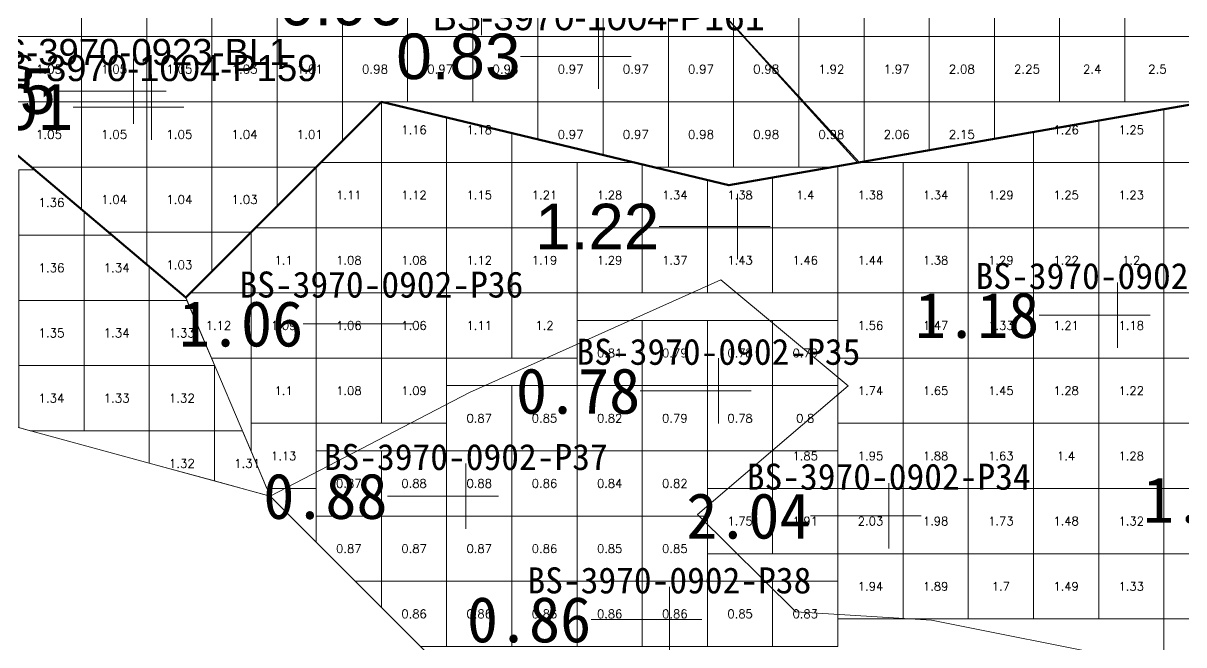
# Model space of a CAD drawing. Header units: inches. Extents: x 469759 to 470079, y 4349683 to 4349873.
# Drawn here: x 469878.04 to 469895.84, y 4349706.12 to 4349715.65 of the extents above; entities that cross this region are included whole.
import ezdxf
from ezdxf.enums import TextEntityAlignment as Align

# ---------------------------------------------------------------- set-up
doc = ezdxf.new("R2010")
doc.units = ezdxf.units.IN
doc.header["$MEASUREMENT"] = 0
for name, color, linetype, lineweight in [('孔口文字', 7, 'Continuous', 0), ('点', 7, 'Continuous', 0), ('爆区方格网', 7, 'Continuous', 0), ('线条', 7, 'Continuous', 0), ('钻孔', 7, 'Continuous', 0)]:
    doc.layers.add(name, color=color, linetype=linetype, lineweight=lineweight)
doc.styles.add('3dmine_textStyle_1', font='txt.shx', dxfattribs={"height": 1, "bigfont": 'gbcbig.shx'})
doc.styles.add('3dmine_textStyle_2', font='arial.ttf', dxfattribs={"height": 1})
doc.styles.add('3dmine_textStyle_3', font='SimSun.ttf', dxfattribs={"height": 1})

msp = doc.modelspace()

# ---------------------------------------------------------------- hatches: boundary and pattern name
at = {"layer": '钻孔', "linetype": 'Continuous', "lineweight": 0, "true_color": 0x00ffff, "extrusion": (0, 1, 0)}
for points in [[(-469887.87, 3960.28), (-469886.87, 3960.28), (-469886.87, 3968.28), (-469887.87, 3968.28)], [(-469889.707, 3959.616), (-469888.707, 3959.616), (-469888.707, 3971.616), (-469889.707, 3971.616)], [(-469885.832, 3959.794), (-469884.832, 3959.794), (-469884.832, 3971.794), (-469885.832, 3971.794)], [(-469888.955, 3959.661), (-469887.955, 3959.661), (-469887.955, 3971.661), (-469888.955, 3971.661)]]:
    msp.add_hatch(color=4, dxfattribs=at).paths.add_polyline_path(points, flags=0)
at = {"layer": '钻孔', "linetype": 'Continuous', "lineweight": 0, "true_color": 0x0000ff, "extrusion": (0, 1, 0)}
for points in [[(-469880.736, 3959.752), (-469879.736, 3959.752), (-469879.736, 3972.752), (-469880.736, 3972.752)], [(-469881.01, 3959.86), (-469880.01, 3959.86), (-469880.01, 3968.86), (-469881.01, 3968.86)], [(-469890, 3959.65), (-469889, 3959.65), (-469889, 3968.65), (-469890, 3968.65)], [(-469895.828, 3959.926), (-469894.828, 3959.926), (-469894.828, 3971.926), (-469895.828, 3971.926)], [(-469884.538, 3959.646), (-469883.538, 3959.646), (-469883.538, 3971.646), (-469884.538, 3971.646)]]:
    msp.add_hatch(color=5, dxfattribs=at).paths.add_polyline_path(points, flags=0)
at = {"layer": '钻孔', "linetype": 'Continuous', "lineweight": 0, "true_color": 0xff0000, "extrusion": (0, 1, 0)}
msp.add_hatch(color=1, dxfattribs=at).paths.add_polyline_path([(-469892.319, 3959.618), (-469891.319, 3959.618), (-469891.319, 3971.618), (-469892.319, 3971.618)], flags=0)

# ---------------------------------------------------------------- linework, layer by layer
at = {"color": 1, "linetype": 'Continuous', "lineweight": 0, "true_color": 0xff0000, "elevation": 3966.246}
msp.add_lwpolyline([(469885.99, 4349718.382), (469888.312, 4349716.306), (469890.871, 4349713.513), (469896.539, 4349714.503), (469901.17, 4349715.312), (469902.939, 4349715.24), (469903.003, 4349721.058), (469906.003, 4349724.058), (469907.078, 4349724.819), (469908.152, 4349725.58), (469910.234, 4349727.662), (469911.152, 4349728.58), (469912.939, 4349729.926), (469913.154, 4349730.088), (469914.313, 4349731.247), (469909.397, 4349735.816), (469907.602, 4349732.442), (469904.397, 4349726.417), (469887.83, 4349719.185), (469885.99, 4349718.382), (469885.99, 4349718.382)], dxfattribs=at)
at = {"color": 5, "linetype": 'Continuous', "lineweight": 0}
msp.add_lwpolyline([(469881.832, 4349708.397), (469873.956, 4349710.541), (469868.207, 4349713.482), (469860.922, 4349712.521), (469856.143, 4349714.688), (469851.91, 4349717.746), (469847.05, 4349722.386), (469845.478, 4349726.059), (469847.774, 4349728.804), (469850.298, 4349726.225), (469855.469, 4349723.158), (469859.293, 4349720.49), (469867.304, 4349722.364), (469868.108, 4349719.891), (469870.688, 4349717.269), (469874.94, 4349716.167), (469880.538, 4349711.441), (469881.832, 4349708.397), (469881.832, 4349708.397)], dxfattribs=at)
at = {"color": 1, "linetype": 'Continuous', "lineweight": 50, "true_color": 0xff0000, "elevation": 3966.246}
msp.add_lwpolyline([(469903.003, 4349721.058), (469902.938, 4349715.24), (469901.17, 4349715.312), (469896.539, 4349714.503), (469888.869, 4349713.163), (469883.538, 4349714.441), (469880.538, 4349711.441), (469874.939, 4349716.168)], dxfattribs=at)
at = {"color": 5, "linetype": 'Continuous', "lineweight": 0, "true_color": 0x0000ff, "elevation": 3966.246}
msp.add_lwpolyline([(469874.939, 4349716.168), (469879.423, 4349718.362), (469885.99, 4349718.382), (469888.312, 4349716.306), (469890.846, 4349713.509), (469888.869, 4349713.163), (469883.538, 4349714.441), (469880.539, 4349711.442), (469874.939, 4349716.168), (469874.939, 4349716.168)], dxfattribs=at)
at = {"color": 5, "linetype": 'Continuous', "lineweight": 0, "true_color": 0x0000ff}
for points in [[(469883.538, 4349714.441), (469888.869, 4349713.163), (469901.17, 4349715.312), (469905.005, 4349715.155), (469906.119, 4349711.911), (469908.932, 4349710.185), (469910.965, 4349712.154), (469912.302, 4349714.978), (469915.764, 4349714.957), (469921.027, 4349715.653)], [(469922.715, 4349702.65), (469918.259, 4349703.257), (469916.336, 4349706.015), (469908.883, 4349706.209), (469905.8, 4349704.412), (469905.452, 4349702.475), (469902.186, 4349700.604), (469902.407, 4349697.09), (469898.66, 4349699.136), (469894.799, 4349700.944), (469896.801, 4349704.163), (469894.947, 4349705.902), (469891.977, 4349706.493), (469889.894, 4349706.624), (469888.385, 4349708.117), (469890.698, 4349710.086), (469888.746, 4349711.711), (469884.89, 4349709.988), (469881.832, 4349708.397), (469880.538, 4349711.441), (469883.538, 4349714.441)]]:
    msp.add_lwpolyline(points, dxfattribs=at)
at = {"color": 4, "linetype": 'Continuous', "lineweight": 0, "true_color": 0x00ffff}
msp.add_lwpolyline([(469894.799, 4349700.944), (469896.801, 4349704.163), (469894.947, 4349705.902), (469891.977, 4349706.493), (469889.894, 4349706.624), (469888.385, 4349708.117), (469890.698, 4349710.086), (469888.746, 4349711.711), (469884.89, 4349709.988), (469881.832, 4349708.397), (469884.832, 4349705.397), (469887.955, 4349703.505), (469891.765, 4349701.796), (469894.799, 4349700.944), (469896.801, 4349704.163), (469894.799, 4349700.944)], dxfattribs=at)
at = {"layer": '点', "color": 138, "linetype": 'Continuous', "lineweight": 0, "true_color": 0x004c4c}
for points, elevation in [([(469885.073, 4349715.466), (469885.073, 4349716.466)], 3972.782), ([(469886.87, 4349714.64), (469886.87, 4349715.64)], 3968.28), ([(469879.736, 4349714.107), (469879.736, 4349715.107)], 3972.752), ([(469887.37, 4349715.14), (469886.37, 4349715.14)], 3968.28), ([(469880.01, 4349713.86), (469880.01, 4349714.86)], 3968.86), ([(469880.236, 4349714.607), (469879.236, 4349714.607)], 3972.752), ([(469880.51, 4349714.36), (469879.51, 4349714.36)], 3968.86), ([(469889, 4349712.03), (469889, 4349713.03)], 3968.65), ([(469889.5, 4349712.53), (469888.5, 4349712.53)], 3968.65), ([(469894.828, 4349710.672), (469894.828, 4349711.672)], 3971.926), ([(469883.538, 4349710.541), (469883.538, 4349711.541)], 3971.646), ([(469895.328, 4349711.172), (469894.328, 4349711.172)], 3971.926), ([(469884.038, 4349711.041), (469883.038, 4349711.041)], 3971.646), ([(469888.707, 4349709.51), (469888.707, 4349710.51)], 3971.616), ([(469889.207, 4349710.01), (469888.207, 4349710.01)], 3971.616), ([(469884.832, 4349707.897), (469884.832, 4349708.897)], 3971.794), ([(469891.319, 4349707.595), (469891.319, 4349708.595)], 3971.618), ([(469885.332, 4349708.397), (469884.332, 4349708.397)], 3971.794), ([(469891.819, 4349708.095), (469890.819, 4349708.095)], 3971.618), ([(469887.955, 4349706.005), (469887.955, 4349707.005)], 3971.661), ([(469888.455, 4349706.505), (469887.455, 4349706.505)], 3971.661)]:
    msp.add_lwpolyline(points, dxfattribs=dict(at, elevation=elevation))
at = {"layer": '爆区方格网', "color": 5, "linetype": 'Continuous', "lineweight": 0, "true_color": 0x0000ff}
for points, elevation in [([(469878.94, 4349715.443), (469877.94, 4349715.443), (469877.94, 4349716.443), (469878.94, 4349716.443), (469878.94, 4349715.443)], 3972.782), ([(469879.94, 4349715.443), (469878.94, 4349715.443), (469878.94, 4349716.443), (469879.94, 4349716.443), (469879.94, 4349715.443)], 3972.782), ([(469880.94, 4349715.443), (469879.94, 4349715.443), (469879.94, 4349716.443), (469880.94, 4349716.443), (469880.94, 4349715.443)], 3972.782), ([(469881.94, 4349715.443), (469880.94, 4349715.443), (469880.94, 4349716.443), (469881.94, 4349716.443), (469881.94, 4349715.443)], 3972.782), ([(469882.94, 4349715.443), (469881.94, 4349715.443), (469881.94, 4349716.443), (469882.94, 4349716.443), (469882.94, 4349715.443)], 3972.782), ([(469883.94, 4349715.443), (469882.94, 4349715.443), (469882.94, 4349716.443), (469883.94, 4349716.443), (469883.94, 4349715.443)], 3972.782), ([(469884.94, 4349715.443), (469883.94, 4349715.443), (469883.94, 4349716.443), (469884.94, 4349716.443), (469884.94, 4349715.443)], 3972.782), ([(469885.94, 4349715.443), (469884.94, 4349715.443), (469884.94, 4349716.443), (469885.94, 4349716.443), (469885.94, 4349715.443)], 3972.782), ([(469886.94, 4349715.443), (469885.94, 4349715.443), (469885.94, 4349716.443), (469886.94, 4349716.443), (469886.94, 4349715.443)], 3972.782), ([(469887.94, 4349715.443), (469886.94, 4349715.443), (469886.94, 4349716.443), (469887.94, 4349716.443), (469887.94, 4349715.443)], 3972.782), ([(469888.312, 4349716.306), (469888.94, 4349715.612), (469888.94, 4349715.443), (469887.94, 4349715.443), (469887.94, 4349716.443), (469888.159, 4349716.443), (469888.312, 4349716.306)], 3972.782), ([(469878.94, 4349714.443), (469877.94, 4349714.443), (469877.94, 4349715.443), (469878.94, 4349715.443), (469878.94, 4349714.443)], 3972.782), ([(469879.94, 4349714.443), (469878.94, 4349714.443), (469878.94, 4349715.443), (469879.94, 4349715.443), (469879.94, 4349714.443)], 3972.782), ([(469880.94, 4349714.443), (469879.94, 4349714.443), (469879.94, 4349715.443), (469880.94, 4349715.443), (469880.94, 4349714.443)], 3972.782), ([(469881.94, 4349714.443), (469880.94, 4349714.443), (469880.94, 4349715.443), (469881.94, 4349715.443), (469881.94, 4349714.443)], 3972.782), ([(469882.94, 4349714.443), (469881.94, 4349714.443), (469881.94, 4349715.443), (469882.94, 4349715.443), (469882.94, 4349714.443)], 3972.782), ([(469883.94, 4349714.443), (469882.94, 4349714.443), (469882.94, 4349715.443), (469883.94, 4349715.443), (469883.94, 4349714.443)], 3972.782), ([(469884.94, 4349714.443), (469883.94, 4349714.443), (469883.94, 4349715.443), (469884.94, 4349715.443), (469884.94, 4349714.443)], 3972.782), ([(469885.94, 4349714.443), (469884.94, 4349714.443), (469884.94, 4349715.443), (469885.94, 4349715.443), (469885.94, 4349714.443)], 3972.782), ([(469886.94, 4349714.443), (469885.94, 4349714.443), (469885.94, 4349715.443), (469886.94, 4349715.443), (469886.94, 4349714.443)], 3972.782), ([(469887.94, 4349714.443), (469886.94, 4349714.443), (469886.94, 4349715.443), (469887.94, 4349715.443), (469887.94, 4349714.443)], 3972.782), ([(469888.94, 4349714.443), (469887.94, 4349714.443), (469887.94, 4349715.443), (469888.94, 4349715.443), (469888.94, 4349714.443)], 3972.782), ([(469889.94, 4349714.509), (469889.94, 4349714.443), (469888.94, 4349714.443), (469888.94, 4349715.443), (469889.094, 4349715.443), (469889.94, 4349714.509)], 3972.782), ([(469896.539, 4349713.513), (469895.539, 4349713.513), (469895.539, 4349714.328), (469896.539, 4349714.503), (469896.539, 4349713.513)], 3971.535), ([(469878.94, 4349713.443), (469878.168, 4349713.443), (469877.94, 4349713.635), (469877.94, 4349714.443), (469878.94, 4349714.443), (469878.94, 4349713.443)], 3972.782), ([(469879.94, 4349713.443), (469878.94, 4349713.443), (469878.94, 4349714.443), (469879.94, 4349714.443), (469879.94, 4349713.443)], 3972.782), ([(469880.94, 4349713.443), (469879.94, 4349713.443), (469879.94, 4349714.443), (469880.94, 4349714.443), (469880.94, 4349713.443)], 3972.782), ([(469881.94, 4349713.443), (469880.94, 4349713.443), (469880.94, 4349714.443), (469881.94, 4349714.443), (469881.94, 4349713.443)], 3972.782), ([(469882.94, 4349713.843), (469882.54, 4349713.443), (469881.94, 4349713.443), (469881.94, 4349714.443), (469882.94, 4349714.443), (469882.94, 4349713.843)], 3972.782), ([(469884.539, 4349714.201), (469884.539, 4349713.513), (469883.539, 4349713.513), (469883.539, 4349714.441), (469884.539, 4349714.201)], 3971.535), ([(469886.94, 4349713.625), (469885.94, 4349713.865), (469885.94, 4349714.443), (469886.94, 4349714.443), (469886.94, 4349713.625)], 3972.782), ([(469887.94, 4349713.443), (469887.701, 4349713.443), (469886.94, 4349713.625), (469886.94, 4349714.443), (469887.94, 4349714.443), (469887.94, 4349713.443)], 3972.782), ([(469888.94, 4349713.443), (469887.94, 4349713.443), (469887.94, 4349714.443), (469888.94, 4349714.443), (469888.94, 4349713.443)], 3972.782), ([(469889.94, 4349713.443), (469888.94, 4349713.443), (469888.94, 4349714.443), (469889.94, 4349714.443), (469889.94, 4349713.443)], 3972.782), ([(469890.846, 4349713.509), (469890.471, 4349713.443), (469889.94, 4349713.443), (469889.94, 4349714.443), (469890, 4349714.443), (469890.846, 4349713.509)], 3972.782), ([(469895.539, 4349713.513), (469894.539, 4349713.513), (469894.539, 4349714.154), (469895.539, 4349714.328), (469895.539, 4349713.513)], 3971.535), ([(469885.539, 4349713.961), (469885.539, 4349713.513), (469884.539, 4349713.513), (469884.539, 4349714.201), (469885.539, 4349713.961)], 3971.535), ([(469894.539, 4349713.513), (469893.539, 4349713.513), (469893.539, 4349713.979), (469894.539, 4349714.154), (469894.539, 4349713.513)], 3971.535), ([(469878.978, 4349712.759), (469878.978, 4349712.398), (469877.978, 4349712.398), (469877.978, 4349713.398), (469878.22, 4349713.398), (469878.978, 4349712.759)], 3969.32), ([(469879.94, 4349712.443), (469879.353, 4349712.443), (469878.94, 4349712.791), (469878.94, 4349713.443), (469879.94, 4349713.443), (469879.94, 4349712.443)], 3972.782), ([(469880.94, 4349712.443), (469879.94, 4349712.443), (469879.94, 4349713.443), (469880.94, 4349713.443), (469880.94, 4349712.443)], 3972.782), ([(469881.94, 4349712.843), (469881.54, 4349712.443), (469880.94, 4349712.443), (469880.94, 4349713.443), (469881.94, 4349713.443), (469881.94, 4349712.843)], 3972.782), ([(469883.539, 4349712.513), (469882.539, 4349712.513), (469882.539, 4349713.442), (469882.61, 4349713.513), (469883.539, 4349713.513), (469883.539, 4349712.513)], 3971.535), ([(469884.539, 4349712.513), (469883.539, 4349712.513), (469883.539, 4349713.513), (469884.539, 4349713.513), (469884.539, 4349712.513)], 3971.535), ([(469885.539, 4349712.513), (469884.539, 4349712.513), (469884.539, 4349713.513), (469885.539, 4349713.513), (469885.539, 4349712.513)], 3971.535), ([(469886.539, 4349712.513), (469885.539, 4349712.513), (469885.539, 4349713.513), (469886.539, 4349713.513), (469886.539, 4349712.513)], 3971.535), ([(469887.539, 4349713.482), (469887.539, 4349712.513), (469886.539, 4349712.513), (469886.539, 4349713.513), (469887.411, 4349713.513), (469887.539, 4349713.482)], 3971.535), ([(469888.539, 4349713.242), (469888.539, 4349712.513), (469887.539, 4349712.513), (469887.539, 4349713.482), (469888.539, 4349713.242)], 3971.535), ([(469890.539, 4349712.513), (469889.539, 4349712.513), (469889.539, 4349713.28), (469890.539, 4349713.455), (469890.539, 4349712.513)], 3971.535), ([(469891.539, 4349712.513), (469890.539, 4349712.513), (469890.539, 4349713.455), (469890.871, 4349713.513), (469891.539, 4349713.513), (469891.539, 4349712.513)], 3971.535), ([(469892.539, 4349712.513), (469891.539, 4349712.513), (469891.539, 4349713.513), (469892.539, 4349713.513), (469892.539, 4349712.513)], 3971.535), ([(469893.539, 4349712.513), (469892.539, 4349712.513), (469892.539, 4349713.513), (469893.539, 4349713.513), (469893.539, 4349712.513)], 3971.535), ([(469894.539, 4349712.513), (469893.539, 4349712.513), (469893.539, 4349713.513), (469894.539, 4349713.513), (469894.539, 4349712.513)], 3971.535), ([(469895.539, 4349712.513), (469894.539, 4349712.513), (469894.539, 4349713.513), (469895.539, 4349713.513), (469895.539, 4349712.513)], 3971.535), ([(469896.539, 4349712.513), (469895.539, 4349712.513), (469895.539, 4349713.513), (469896.539, 4349713.513), (469896.539, 4349712.513)], 3971.535), ([(469889.539, 4349712.513), (469888.539, 4349712.513), (469888.539, 4349713.242), (469888.869, 4349713.163), (469889.539, 4349713.28), (469889.539, 4349712.513)], 3971.535), ([(469882.539, 4349711.513), (469881.539, 4349711.513), (469881.539, 4349712.442), (469881.61, 4349712.513), (469882.539, 4349712.513), (469882.539, 4349711.513)], 3971.535), ([(469883.539, 4349711.513), (469882.539, 4349711.513), (469882.539, 4349712.513), (469883.539, 4349712.513), (469883.539, 4349711.513)], 3971.535), ([(469884.539, 4349711.513), (469883.539, 4349711.513), (469883.539, 4349712.513), (469884.539, 4349712.513), (469884.539, 4349711.513)], 3971.535), ([(469885.539, 4349711.513), (469884.539, 4349711.513), (469884.539, 4349712.513), (469885.539, 4349712.513), (469885.539, 4349711.513)], 3971.535), ([(469886.539, 4349711.513), (469885.539, 4349711.513), (469885.539, 4349712.513), (469886.539, 4349712.513), (469886.539, 4349711.513)], 3971.535), ([(469887.539, 4349711.513), (469886.539, 4349711.513), (469886.539, 4349712.513), (469887.539, 4349712.513), (469887.539, 4349711.513)], 3971.535), ([(469888.539, 4349711.513), (469887.539, 4349711.513), (469887.539, 4349712.513), (469888.539, 4349712.513), (469888.539, 4349711.513)], 3971.535), ([(469889.539, 4349711.513), (469888.539, 4349711.513), (469888.539, 4349712.513), (469889.539, 4349712.513), (469889.539, 4349711.513)], 3971.535), ([(469890.539, 4349711.513), (469889.539, 4349711.513), (469889.539, 4349712.513), (469890.539, 4349712.513), (469890.539, 4349711.513)], 3971.535), ([(469891.539, 4349711.513), (469890.539, 4349711.513), (469890.539, 4349712.513), (469891.539, 4349712.513), (469891.539, 4349711.513)], 3971.535), ([(469892.539, 4349711.513), (469891.539, 4349711.513), (469891.539, 4349712.513), (469892.539, 4349712.513), (469892.539, 4349711.513)], 3971.535), ([(469893.539, 4349711.513), (469892.539, 4349711.513), (469892.539, 4349712.513), (469893.539, 4349712.513), (469893.539, 4349711.513)], 3971.535), ([(469894.539, 4349711.513), (469893.539, 4349711.513), (469893.539, 4349712.513), (469894.539, 4349712.513), (469894.539, 4349711.513)], 3971.535), ([(469895.539, 4349711.513), (469894.539, 4349711.513), (469894.539, 4349712.513), (469895.539, 4349712.513), (469895.539, 4349711.513)], 3971.535), ([(469896.539, 4349711.513), (469895.539, 4349711.513), (469895.539, 4349712.513), (469896.539, 4349712.513), (469896.539, 4349711.513)], 3971.535), ([(469878.978, 4349711.398), (469877.978, 4349711.398), (469877.978, 4349712.398), (469878.978, 4349712.398), (469878.978, 4349711.398)], 3969.32), ([(469879.978, 4349711.914), (469879.978, 4349711.398), (469878.978, 4349711.398), (469878.978, 4349712.398), (469879.404, 4349712.398), (469879.978, 4349711.914)], 3969.32), ([(469880.94, 4349711.843), (469880.54, 4349711.443), (469880.538, 4349711.443), (469879.94, 4349711.947), (469879.94, 4349712.443), (469880.94, 4349712.443), (469880.94, 4349711.843)], 3972.782), ([(469881.539, 4349710.513), (469880.933, 4349710.513), (469880.539, 4349711.439), (469880.539, 4349711.442), (469880.61, 4349711.513), (469881.539, 4349711.513), (469881.539, 4349710.513)], 3971.535), ([(469882.539, 4349710.513), (469881.539, 4349710.513), (469881.539, 4349711.513), (469882.539, 4349711.513), (469882.539, 4349710.513)], 3971.535), ([(469883.539, 4349710.513), (469882.539, 4349710.513), (469882.539, 4349711.513), (469883.539, 4349711.513), (469883.539, 4349710.513)], 3971.535), ([(469884.539, 4349710.513), (469883.539, 4349710.513), (469883.539, 4349711.513), (469884.539, 4349711.513), (469884.539, 4349710.513)], 3971.535), ([(469885.539, 4349710.513), (469884.539, 4349710.513), (469884.539, 4349711.513), (469885.539, 4349711.513), (469885.539, 4349710.513)], 3971.535), ([(469886.539, 4349710.513), (469885.539, 4349710.513), (469885.539, 4349711.513), (469886.539, 4349711.513), (469886.539, 4349710.513)], 3971.535), ([(469891.539, 4349710.513), (469890.539, 4349710.513), (469890.539, 4349711.513), (469891.539, 4349711.513), (469891.539, 4349710.513)], 3971.535), ([(469892.539, 4349710.513), (469891.539, 4349710.513), (469891.539, 4349711.513), (469892.539, 4349711.513), (469892.539, 4349710.513)], 3971.535), ([(469893.539, 4349710.513), (469892.539, 4349710.513), (469892.539, 4349711.513), (469893.539, 4349711.513), (469893.539, 4349710.513)], 3971.535), ([(469894.539, 4349710.513), (469893.539, 4349710.513), (469893.539, 4349711.513), (469894.539, 4349711.513), (469894.539, 4349710.513)], 3971.535), ([(469895.539, 4349710.513), (469894.539, 4349710.513), (469894.539, 4349711.513), (469895.539, 4349711.513), (469895.539, 4349710.513)], 3971.535), ([(469896.539, 4349710.513), (469895.539, 4349710.513), (469895.539, 4349711.513), (469896.539, 4349711.513), (469896.539, 4349710.513)], 3971.535), ([(469878.978, 4349710.398), (469877.978, 4349710.398), (469877.978, 4349711.398), (469878.978, 4349711.398), (469878.978, 4349710.398)], 3969.32), ([(469879.978, 4349710.398), (469878.978, 4349710.398), (469878.978, 4349711.398), (469879.978, 4349711.398), (469879.978, 4349710.398)], 3969.32), ([(469880.978, 4349710.407), (469880.978, 4349710.398), (469879.978, 4349710.398), (469879.978, 4349711.398), (469880.556, 4349711.398), (469880.978, 4349710.407)], 3969.32), ([(469878.978, 4349709.398), (469878.154, 4349709.398), (469877.978, 4349709.447), (469877.978, 4349710.398), (469878.978, 4349710.398), (469878.978, 4349709.398)], 3969.32), ([(469879.978, 4349709.398), (469878.978, 4349709.398), (469878.978, 4349710.398), (469879.978, 4349710.398), (469879.978, 4349709.398)], 3969.32), ([(469880.978, 4349709.398), (469879.978, 4349709.398), (469879.978, 4349710.398), (469880.978, 4349710.398), (469880.978, 4349709.398)], 3969.32), ([(469882.539, 4349709.513), (469881.539, 4349709.513), (469881.539, 4349710.513), (469882.539, 4349710.513), (469882.539, 4349709.513)], 3971.535), ([(469883.539, 4349709.513), (469882.539, 4349709.513), (469882.539, 4349710.513), (469883.539, 4349710.513), (469883.539, 4349709.513)], 3971.535), ([(469884.539, 4349709.513), (469883.539, 4349709.513), (469883.539, 4349710.513), (469884.539, 4349710.513), (469884.539, 4349709.513)], 3971.535), ([(469891.539, 4349709.513), (469890.539, 4349709.513), (469890.539, 4349710.091), (469890.539, 4349710.513), (469891.539, 4349710.513), (469891.539, 4349709.513)], 3971.535), ([(469892.539, 4349709.513), (469891.539, 4349709.513), (469891.539, 4349710.513), (469892.539, 4349710.513), (469892.539, 4349709.513)], 3971.535), ([(469893.539, 4349709.513), (469892.539, 4349709.513), (469892.539, 4349710.513), (469893.539, 4349710.513), (469893.539, 4349709.513)], 3971.535), ([(469894.539, 4349709.513), (469893.539, 4349709.513), (469893.539, 4349710.513), (469894.539, 4349710.513), (469894.539, 4349709.513)], 3971.535), ([(469895.539, 4349709.513), (469894.539, 4349709.513), (469894.539, 4349710.513), (469895.539, 4349710.513), (469895.539, 4349709.513)], 3971.535), ([(469896.539, 4349709.513), (469895.539, 4349709.513), (469895.539, 4349710.513), (469896.539, 4349710.513), (469896.539, 4349709.513)], 3971.535), ([(469890.539, 4349709.091), (469889.539, 4349709.091), (469889.539, 4349710.091), (469890.539, 4349710.091), (469890.539, 4349709.091)], 3971.523), ([(469882.539, 4349708.513), (469881.783, 4349708.513), (469881.539, 4349709.087), (469881.539, 4349709.513), (469882.539, 4349709.513), (469882.539, 4349708.513)], 3971.535), ([(469891.539, 4349708.513), (469890.539, 4349708.513), (469890.539, 4349709.091), (469890.539, 4349709.513), (469891.539, 4349709.513), (469891.539, 4349708.513)], 3971.535), ([(469892.539, 4349708.513), (469891.539, 4349708.513), (469891.539, 4349709.513), (469892.539, 4349709.513), (469892.539, 4349708.513)], 3971.535), ([(469893.539, 4349708.513), (469892.539, 4349708.513), (469892.539, 4349709.513), (469893.539, 4349709.513), (469893.539, 4349708.513)], 3971.535), ([(469894.539, 4349708.513), (469893.539, 4349708.513), (469893.539, 4349709.513), (469894.539, 4349709.513), (469894.539, 4349708.513)], 3971.535), ([(469895.539, 4349708.513), (469894.539, 4349708.513), (469894.539, 4349709.513), (469895.539, 4349709.513), (469895.539, 4349708.513)], 3971.535), ([(469896.539, 4349708.513), (469895.539, 4349708.513), (469895.539, 4349709.513), (469896.539, 4349709.513), (469896.539, 4349708.513)], 3971.535), ([(469880.978, 4349708.63), (469879.978, 4349708.902), (469879.978, 4349709.398), (469880.978, 4349709.398), (469880.978, 4349708.63)], 3969.32), ([(469881.832, 4349708.398), (469881.828, 4349708.398), (469880.978, 4349708.63), (469880.978, 4349709.398), (469881.406, 4349709.398), (469881.832, 4349708.398)], 3969.32), ([(469890.539, 4349708.513), (469889.539, 4349708.513), (469889.539, 4349709.091), (469890.539, 4349709.091), (469890.539, 4349708.513)], 3971.535), ([(469889.539, 4349707.513), (469888.539, 4349707.513), (469888.539, 4349708.091), (469888.539, 4349708.513), (469889.539, 4349708.513), (469889.539, 4349707.513)], 3971.535), ([(469890.539, 4349707.513), (469889.539, 4349707.513), (469889.539, 4349708.513), (469890.539, 4349708.513), (469890.539, 4349707.513)], 3971.535), ([(469891.539, 4349707.513), (469890.539, 4349707.513), (469890.539, 4349708.513), (469891.539, 4349708.513), (469891.539, 4349707.513)], 3971.535), ([(469892.539, 4349707.513), (469891.539, 4349707.513), (469891.539, 4349708.513), (469892.539, 4349708.513), (469892.539, 4349707.513)], 3971.535), ([(469893.539, 4349707.513), (469892.539, 4349707.513), (469892.539, 4349708.513), (469893.539, 4349708.513), (469893.539, 4349707.513)], 3971.535), ([(469894.539, 4349707.513), (469893.539, 4349707.513), (469893.539, 4349708.513), (469894.539, 4349708.513), (469894.539, 4349707.513)], 3971.535), ([(469895.539, 4349707.513), (469894.539, 4349707.513), (469894.539, 4349708.513), (469895.539, 4349708.513), (469895.539, 4349707.513)], 3971.535), ([(469896.539, 4349707.513), (469895.539, 4349707.513), (469895.539, 4349708.513), (469896.539, 4349708.513), (469896.539, 4349707.513)], 3971.535), ([(469891.539, 4349706.513), (469890.539, 4349706.513), (469890.539, 4349707.513), (469891.539, 4349707.513), (469891.539, 4349706.513)], 3971.535), ([(469892.539, 4349706.513), (469891.539, 4349706.513), (469891.539, 4349707.513), (469892.539, 4349707.513), (469892.539, 4349706.513)], 3971.535), ([(469893.539, 4349706.513), (469892.539, 4349706.513), (469892.539, 4349707.513), (469893.539, 4349707.513), (469893.539, 4349706.513)], 3971.535), ([(469894.539, 4349706.513), (469893.539, 4349706.513), (469893.539, 4349707.513), (469894.539, 4349707.513), (469894.539, 4349706.513)], 3971.535), ([(469895.539, 4349706.513), (469894.539, 4349706.513), (469894.539, 4349707.513), (469895.539, 4349707.513), (469895.539, 4349706.513)], 3971.535), ([(469896.539, 4349706.513), (469895.539, 4349706.513), (469895.539, 4349707.513), (469896.539, 4349707.513), (469896.539, 4349706.513)], 3971.535), ([(469896.539, 4349705.513), (469895.539, 4349705.513), (469895.539, 4349706.513), (469896.539, 4349706.513), (469896.539, 4349705.513)], 3971.535)]:
    msp.add_lwpolyline(points, dxfattribs=dict(at, elevation=elevation))
at = {"layer": '爆区方格网', "color": 1, "linetype": 'Continuous', "lineweight": 0, "true_color": 0xff0000, "elevation": 3964.568}
for points in [[(469889.94, 4349715.443), (469889.103, 4349715.443), (469888.94, 4349715.62), (469888.94, 4349716.443), (469889.94, 4349716.443), (469889.94, 4349715.443)], [(469890.94, 4349715.443), (469889.94, 4349715.443), (469889.94, 4349716.443), (469890.94, 4349716.443), (469890.94, 4349715.443)], [(469891.94, 4349715.443), (469890.94, 4349715.443), (469890.94, 4349716.443), (469891.94, 4349716.443), (469891.94, 4349715.443)], [(469892.94, 4349715.443), (469891.94, 4349715.443), (469891.94, 4349716.443), (469892.94, 4349716.443), (469892.94, 4349715.443)], [(469893.94, 4349715.443), (469892.94, 4349715.443), (469892.94, 4349716.443), (469893.94, 4349716.443), (469893.94, 4349715.443)], [(469894.94, 4349715.443), (469893.94, 4349715.443), (469893.94, 4349716.443), (469894.94, 4349716.443), (469894.94, 4349715.443)], [(469895.94, 4349715.443), (469894.94, 4349715.443), (469894.94, 4349716.443), (469895.94, 4349716.443), (469895.94, 4349715.443)], [(469889.094, 4349715.443), (469888.94, 4349715.443), (469888.94, 4349715.612), (469889.094, 4349715.443)], [(469890.94, 4349714.443), (469890.018, 4349714.443), (469889.94, 4349714.528), (469889.94, 4349715.443), (469890.94, 4349715.443), (469890.94, 4349714.443)], [(469891.94, 4349714.443), (469890.94, 4349714.443), (469890.94, 4349715.443), (469891.94, 4349715.443), (469891.94, 4349714.443)], [(469892.94, 4349714.443), (469891.94, 4349714.443), (469891.94, 4349715.443), (469892.94, 4349715.443), (469892.94, 4349714.443)], [(469893.94, 4349714.443), (469892.94, 4349714.443), (469892.94, 4349715.443), (469893.94, 4349715.443), (469893.94, 4349714.443)], [(469894.94, 4349714.443), (469893.94, 4349714.443), (469893.94, 4349715.443), (469894.94, 4349715.443), (469894.94, 4349714.443)], [(469895.94, 4349714.443), (469894.94, 4349714.443), (469894.94, 4349715.443), (469895.94, 4349715.443), (469895.94, 4349714.443)], [(469890, 4349714.443), (469889.94, 4349714.443), (469889.94, 4349714.509), (469890, 4349714.443)], [(469891.94, 4349713.7), (469890.94, 4349713.525), (469890.94, 4349714.443), (469891.94, 4349714.443), (469891.94, 4349713.7)], [(469892.94, 4349713.874), (469891.94, 4349713.7), (469891.94, 4349714.443), (469892.94, 4349714.443), (469892.94, 4349713.874)]]:
    msp.add_lwpolyline(points, dxfattribs=at)
at = {"layer": '爆区方格网', "color": 4, "linetype": 'Continuous', "lineweight": 0, "true_color": 0x00ffff, "elevation": 3971.523}
for points in [[(469887.539, 4349710.091), (469886.539, 4349710.091), (469886.539, 4349711.091), (469887.539, 4349711.091), (469887.539, 4349710.091)], [(469888.539, 4349710.091), (469887.539, 4349710.091), (469887.539, 4349711.091), (469888.539, 4349711.091), (469888.539, 4349710.091)], [(469889.539, 4349710.091), (469888.539, 4349710.091), (469888.539, 4349711.091), (469889.539, 4349711.091), (469889.539, 4349710.091)], [(469890.539, 4349710.091), (469889.539, 4349710.091), (469889.539, 4349711.091), (469890.539, 4349711.091), (469890.539, 4349710.091)], [(469885.539, 4349709.091), (469884.539, 4349709.091), (469884.539, 4349710.091), (469885.539, 4349710.091), (469885.539, 4349709.091)], [(469886.539, 4349709.091), (469885.539, 4349709.091), (469885.539, 4349710.091), (469886.539, 4349710.091), (469886.539, 4349709.091)], [(469887.539, 4349709.091), (469886.539, 4349709.091), (469886.539, 4349710.091), (469887.539, 4349710.091), (469887.539, 4349709.091)], [(469888.539, 4349709.091), (469887.539, 4349709.091), (469887.539, 4349710.091), (469888.539, 4349710.091), (469888.539, 4349709.091)], [(469889.539, 4349709.091), (469888.539, 4349709.091), (469888.539, 4349710.091), (469889.539, 4349710.091), (469889.539, 4349709.091)], [(469883.539, 4349708.091), (469882.539, 4349708.091), (469882.539, 4349709.091), (469883.539, 4349709.091), (469883.539, 4349708.091)], [(469884.539, 4349708.091), (469883.539, 4349708.091), (469883.539, 4349709.091), (469884.539, 4349709.091), (469884.539, 4349708.091)], [(469885.539, 4349708.091), (469884.539, 4349708.091), (469884.539, 4349709.091), (469885.539, 4349709.091), (469885.539, 4349708.091)], [(469886.539, 4349708.091), (469885.539, 4349708.091), (469885.539, 4349709.091), (469886.539, 4349709.091), (469886.539, 4349708.091)], [(469887.539, 4349708.091), (469886.539, 4349708.091), (469886.539, 4349709.091), (469887.539, 4349709.091), (469887.539, 4349708.091)], [(469888.539, 4349708.091), (469887.539, 4349708.091), (469887.539, 4349709.091), (469888.539, 4349709.091), (469888.539, 4349708.091)], [(469883.539, 4349707.091), (469883.138, 4349707.091), (469882.539, 4349707.69), (469882.539, 4349708.091), (469883.539, 4349708.091), (469883.539, 4349707.091)], [(469884.539, 4349707.091), (469883.539, 4349707.091), (469883.539, 4349708.091), (469884.539, 4349708.091), (469884.539, 4349707.091)], [(469885.539, 4349707.091), (469884.539, 4349707.091), (469884.539, 4349708.091), (469885.539, 4349708.091), (469885.539, 4349707.091)], [(469886.539, 4349707.091), (469885.539, 4349707.091), (469885.539, 4349708.091), (469886.539, 4349708.091), (469886.539, 4349707.091)], [(469887.539, 4349707.091), (469886.539, 4349707.091), (469886.539, 4349708.091), (469887.539, 4349708.091), (469887.539, 4349707.091)], [(469888.539, 4349707.091), (469887.539, 4349707.091), (469887.539, 4349708.091), (469888.539, 4349708.091), (469888.539, 4349707.091)], [(469884.539, 4349706.091), (469884.138, 4349706.091), (469883.539, 4349706.69), (469883.539, 4349707.091), (469884.539, 4349707.091), (469884.539, 4349706.091)], [(469885.539, 4349706.091), (469884.539, 4349706.091), (469884.539, 4349707.091), (469885.539, 4349707.091), (469885.539, 4349706.091)], [(469886.539, 4349706.091), (469885.539, 4349706.091), (469885.539, 4349707.091), (469886.539, 4349707.091), (469886.539, 4349706.091)], [(469887.539, 4349706.091), (469886.539, 4349706.091), (469886.539, 4349707.091), (469887.539, 4349707.091), (469887.539, 4349706.091)], [(469888.539, 4349706.091), (469887.539, 4349706.091), (469887.539, 4349707.091), (469888.539, 4349707.091), (469888.539, 4349706.091)], [(469889.539, 4349706.091), (469888.539, 4349706.091), (469888.539, 4349707.091), (469889.539, 4349707.091), (469889.539, 4349706.091)], [(469890.539, 4349706.091), (469889.539, 4349706.091), (469889.539, 4349707.091), (469890.539, 4349707.091), (469890.539, 4349706.091)]]:
    msp.add_lwpolyline(points, dxfattribs=at)
at = {"layer": '线条', "color": 138, "linetype": 'Continuous', "lineweight": 0, "true_color": 0x004c4c}
for points, elevation in [([(469886.87, 4349715.14), (469886.87, 4349715.14), (469886.87, 4349715.14)], 3968.28), ([(469879.736, 4349714.607), (469879.736, 4349714.607), (469879.736, 4349714.607)], 3972.752), ([(469880.01, 4349714.36), (469880.01, 4349714.36), (469880.01, 4349714.36)], 3968.86), ([(469889, 4349712.53), (469889, 4349712.53), (469889, 4349712.53)], 3968.65), ([(469894.828, 4349711.172), (469894.828, 4349711.172), (469894.828, 4349711.172)], 3971.926), ([(469883.538, 4349711.041), (469883.538, 4349711.041), (469883.538, 4349711.041)], 3971.646), ([(469888.707, 4349710.01), (469888.707, 4349710.01), (469888.707, 4349710.01)], 3971.616), ([(469884.832, 4349708.397), (469884.832, 4349708.397), (469884.832, 4349708.397)], 3971.794), ([(469891.319, 4349708.095), (469891.319, 4349708.095), (469891.319, 4349708.095)], 3971.618), ([(469887.955, 4349706.505), (469887.955, 4349706.505), (469887.955, 4349706.505)], 3971.661)]:
    msp.add_lwpolyline(points, dxfattribs=dict(at, elevation=elevation))
at = {"layer": '钻孔', "color": 4, "linetype": 'Continuous', "lineweight": 0, "true_color": 0x00ffff}
for points, elevation in [([(469886.87, 4349715.14), (469885.67, 4349715.14)], 3968.28), ([(469886.87, 4349715.14), (469885.67, 4349715.14)], 3960.28), ([(469888.707, 4349710.01), (469887.507, 4349710.01)], 3971.616), ([(469888.707, 4349710.01), (469887.507, 4349710.01)], 3959.616), ([(469884.832, 4349708.397), (469883.632, 4349708.397)], 3971.794), ([(469884.832, 4349708.397), (469883.632, 4349708.397)], 3959.794), ([(469887.955, 4349706.505), (469886.755, 4349706.505)], 3971.661), ([(469887.955, 4349706.505), (469886.755, 4349706.505)], 3959.661)]:
    msp.add_lwpolyline(points, dxfattribs=dict(at, elevation=elevation))
at = {"layer": '钻孔', "color": 5, "linetype": 'Continuous', "lineweight": 0, "true_color": 0x0000ff}
for points, elevation in [([(469879.736, 4349714.607), (469878.536, 4349714.607)], 3972.752), ([(469879.736, 4349714.607), (469878.536, 4349714.607)], 3959.752), ([(469880.01, 4349714.36), (469878.81, 4349714.36)], 3968.86), ([(469880.01, 4349714.36), (469878.81, 4349714.36)], 3959.86), ([(469889, 4349712.53), (469887.8, 4349712.53)], 3968.65), ([(469889, 4349712.53), (469887.8, 4349712.53)], 3959.65), ([(469894.828, 4349711.172), (469893.628, 4349711.172)], 3971.926), ([(469894.828, 4349711.172), (469893.628, 4349711.172)], 3959.926), ([(469883.538, 4349711.041), (469882.338, 4349711.041)], 3971.646), ([(469883.538, 4349711.041), (469882.338, 4349711.041)], 3959.646)]:
    msp.add_lwpolyline(points, dxfattribs=dict(at, elevation=elevation))
at = {"layer": '钻孔', "color": 1, "linetype": 'Continuous', "lineweight": 0, "true_color": 0xff0000}
for elevation in [3971.618, 3959.618]:
    msp.add_lwpolyline([(469891.319, 4349708.095), (469890.119, 4349708.095)], dxfattribs=dict(at, elevation=elevation))

# ---------------------------------------------------------------- texts
at = {"color": 5, "linetype": 'Continuous', "lineweight": 0, "true_color": 0x0000ff, "style": '3dmine_textStyle_1'}
for s, height, p in [('1.05', 0.1333, (469878.44, 4349714.943, 3972.782)), ('1.05', 0.1333, (469879.44, 4349714.943, 3972.782)), ('1.05', 0.1333, (469880.44, 4349714.943, 3972.782)), ('1.03', 0.1333, (469881.44, 4349714.943, 3972.782)), ('1.01', 0.1333, (469882.44, 4349714.943, 3972.782)), ('0.98', 0.1333, (469883.44, 4349714.943, 3972.782)), ('0.97', 0.1333, (469884.44, 4349714.943, 3972.782)), ('0.96', 0.1333, (469885.44, 4349714.943, 3972.782)), ('0.97', 0.1333, (469886.44, 4349714.943, 3972.782)), ('0.97', 0.1333, (469887.44, 4349714.943, 3972.782)), ('0.97', 0.1333, (469888.44, 4349714.943, 3972.782)), ('0.98', 0.1333, (469889.44, 4349714.943, 3972.782)), ('1.05', 0.1333, (469878.44, 4349713.943, 3972.782)), ('1.05', 0.1333, (469879.44, 4349713.943, 3972.782)), ('1.05', 0.1333, (469880.44, 4349713.943, 3972.782)), ('1.04', 0.1333, (469881.44, 4349713.943, 3972.782)), ('1.01', 0.1333, (469882.44, 4349713.943, 3972.782)), ('1.16', 0.13, (469884.039, 4349714.013, 3971.535)), ('1.18', 0.13, (469885.039, 4349714.013, 3971.535)), ('0.97', 0.1333, (469886.44, 4349713.943, 3972.782)), ('0.97', 0.1333, (469887.44, 4349713.943, 3972.782)), ('0.98', 0.1333, (469888.44, 4349713.943, 3972.782)), ('0.98', 0.1333, (469889.44, 4349713.943, 3972.782)), ('0.98', 0.1333, (469890.44, 4349713.943, 3972.782)), ('1.26', 0.13, (469894.039, 4349714.013, 3971.535)), ('1.25', 0.13, (469895.039, 4349714.013, 3971.535)), ('1.11', 0.13, (469883.039, 4349713.013, 3971.535)), ('1.12', 0.13, (469884.039, 4349713.013, 3971.535)), ('1.15', 0.13, (469885.039, 4349713.013, 3971.535)), ('1.21', 0.13, (469886.039, 4349713.013, 3971.535)), ('1.28', 0.13, (469887.039, 4349713.013, 3971.535)), ('1.34', 0.13, (469888.039, 4349713.013, 3971.535)), ('1.38', 0.13, (469889.039, 4349713.013, 3971.535)), ('1.4', 0.13, (469890.039, 4349713.013, 3971.535)), ('1.38', 0.13, (469891.039, 4349713.013, 3971.535)), ('1.34', 0.13, (469892.039, 4349713.013, 3971.535)), ('1.29', 0.13, (469893.039, 4349713.013, 3971.535)), ('1.25', 0.13, (469894.039, 4349713.013, 3971.535)), ('1.23', 0.13, (469895.039, 4349713.013, 3971.535)), ('1.36', 0.1333, (469878.478, 4349712.898, 3969.32)), ('1.04', 0.1333, (469879.44, 4349712.943, 3972.782)), ('1.04', 0.1333, (469880.44, 4349712.943, 3972.782)), ('1.03', 0.1333, (469881.44, 4349712.943, 3972.782)), ('1.03', 0.1333, (469880.44, 4349711.943, 3972.782)), ('1.1', 0.13, (469882.039, 4349712.013, 3971.535)), ('1.08', 0.13, (469883.039, 4349712.013, 3971.535)), ('1.08', 0.13, (469884.039, 4349712.013, 3971.535)), ('1.12', 0.13, (469885.039, 4349712.013, 3971.535)), ('1.19', 0.13, (469886.039, 4349712.013, 3971.535)), ('1.29', 0.13, (469887.039, 4349712.013, 3971.535)), ('1.37', 0.13, (469888.039, 4349712.013, 3971.535)), ('1.43', 0.13, (469889.039, 4349712.013, 3971.535)), ('1.46', 0.13, (469890.039, 4349712.013, 3971.535)), ('1.44', 0.13, (469891.039, 4349712.013, 3971.535)), ('1.38', 0.13, (469892.039, 4349712.013, 3971.535)), ('1.29', 0.13, (469893.039, 4349712.013, 3971.535)), ('1.22', 0.13, (469894.039, 4349712.013, 3971.535)), ('1.2', 0.13, (469895.039, 4349712.013, 3971.535)), ('1.36', 0.1333, (469878.478, 4349711.898, 3969.32)), ('1.34', 0.1333, (469879.478, 4349711.898, 3969.32)), ('1.35', 0.1333, (469878.478, 4349710.898, 3969.32)), ('1.34', 0.1333, (469879.478, 4349710.898, 3969.32)), ('1.33', 0.1333, (469880.478, 4349710.898, 3969.32)), ('1.12', 0.13, (469881.039, 4349711.013, 3971.535)), ('1.09', 0.13, (469882.039, 4349711.013, 3971.535)), ('1.06', 0.13, (469883.039, 4349711.013, 3971.535)), ('1.06', 0.13, (469884.039, 4349711.013, 3971.535)), ('1.11', 0.13, (469885.039, 4349711.013, 3971.535)), ('1.2', 0.13, (469886.039, 4349711.013, 3971.535)), ('1.56', 0.13, (469891.039, 4349711.013, 3971.535)), ('1.47', 0.13, (469892.039, 4349711.013, 3971.535)), ('1.33', 0.13, (469893.039, 4349711.013, 3971.535)), ('1.21', 0.13, (469894.039, 4349711.013, 3971.535)), ('1.18', 0.13, (469895.039, 4349711.013, 3971.535)), ('1.1', 0.13, (469882.039, 4349710.013, 3971.535)), ('1.08', 0.13, (469883.039, 4349710.013, 3971.535)), ('1.09', 0.13, (469884.039, 4349710.013, 3971.535)), ('1.74', 0.13, (469891.039, 4349710.013, 3971.535)), ('1.65', 0.13, (469892.039, 4349710.013, 3971.535)), ('1.45', 0.13, (469893.039, 4349710.013, 3971.535)), ('1.28', 0.13, (469894.039, 4349710.013, 3971.535)), ('1.22', 0.13, (469895.039, 4349710.013, 3971.535)), ('1.34', 0.1333, (469878.478, 4349709.898, 3969.32)), ('1.33', 0.1333, (469879.478, 4349709.898, 3969.32)), ('1.32', 0.1333, (469880.478, 4349709.898, 3969.32)), ('1.32', 0.1333, (469880.478, 4349708.898, 3969.32)), ('1.31', 0.1333, (469881.478, 4349708.898, 3969.32)), ('1.13', 0.13, (469882.039, 4349709.013, 3971.535)), ('1.85', 0.13, (469890.039, 4349709.013, 3971.535)), ('1.95', 0.13, (469891.039, 4349709.013, 3971.535)), ('1.88', 0.13, (469892.039, 4349709.013, 3971.535)), ('1.63', 0.13, (469893.039, 4349709.013, 3971.535)), ('1.4', 0.13, (469894.039, 4349709.013, 3971.535)), ('1.28', 0.13, (469895.039, 4349709.013, 3971.535)), ('1.75', 0.13, (469889.039, 4349708.013, 3971.535)), ('1.91', 0.13, (469890.039, 4349708.013, 3971.535)), ('2.03', 0.13, (469891.039, 4349708.013, 3971.535)), ('1.98', 0.13, (469892.039, 4349708.013, 3971.535)), ('1.73', 0.13, (469893.039, 4349708.013, 3971.535)), ('1.48', 0.13, (469894.039, 4349708.013, 3971.535)), ('1.32', 0.13, (469895.039, 4349708.013, 3971.535)), ('1.94', 0.13, (469891.039, 4349707.013, 3971.535)), ('1.89', 0.13, (469892.039, 4349707.013, 3971.535)), ('1.7', 0.13, (469893.039, 4349707.013, 3971.535)), ('1.49', 0.13, (469894.039, 4349707.013, 3971.535)), ('1.33', 0.13, (469895.039, 4349707.013, 3971.535))]:
    msp.add_text(s, height=height, dxfattribs=at).set_placement(p, align=Align.MIDDLE_CENTER)
at = {"color": 1, "linetype": 'Continuous', "lineweight": 0, "true_color": 0xff0000, "style": '3dmine_textStyle_1'}
for s, p in [('1.92', (469890.44, 4349714.943, 3964.568)), ('1.97', (469891.44, 4349714.943, 3964.568)), ('2.08', (469892.44, 4349714.943, 3964.568)), ('2.25', (469893.44, 4349714.943, 3964.568)), ('2.4', (469894.44, 4349714.943, 3964.568)), ('2.5', (469895.44, 4349714.943, 3964.568)), ('2.06', (469891.44, 4349713.943, 3964.568)), ('2.15', (469892.44, 4349713.943, 3964.568))]:
    msp.add_text(s, height=0.1333, dxfattribs=at).set_placement(p, align=Align.MIDDLE_CENTER)
at = {"color": 4, "linetype": 'Continuous', "lineweight": 0, "true_color": 0x00ffff, "style": '3dmine_textStyle_1'}
for s, p in [('0.81', (469887.039, 4349710.591, 3971.523)), ('0.79', (469888.039, 4349710.591, 3971.523)), ('0.78', (469889.039, 4349710.591, 3971.523)), ('0.79', (469890.039, 4349710.591, 3971.523)), ('0.87', (469885.039, 4349709.591, 3971.523)), ('0.85', (469886.039, 4349709.591, 3971.523)), ('0.82', (469887.039, 4349709.591, 3971.523)), ('0.79', (469888.039, 4349709.591, 3971.523)), ('0.78', (469889.039, 4349709.591, 3971.523)), ('0.8', (469890.039, 4349709.591, 3971.523)), ('0.87', (469883.039, 4349708.591, 3971.523)), ('0.88', (469884.039, 4349708.591, 3971.523)), ('0.88', (469885.039, 4349708.591, 3971.523)), ('0.86', (469886.039, 4349708.591, 3971.523)), ('0.84', (469887.039, 4349708.591, 3971.523)), ('0.82', (469888.039, 4349708.591, 3971.523)), ('0.87', (469883.039, 4349707.591, 3971.523)), ('0.87', (469884.039, 4349707.591, 3971.523)), ('0.87', (469885.039, 4349707.591, 3971.523)), ('0.86', (469886.039, 4349707.591, 3971.523)), ('0.85', (469887.039, 4349707.591, 3971.523)), ('0.85', (469888.039, 4349707.591, 3971.523)), ('0.86', (469884.039, 4349706.591, 3971.523)), ('0.86', (469885.039, 4349706.591, 3971.523)), ('0.86', (469886.039, 4349706.591, 3971.523)), ('0.86', (469887.039, 4349706.591, 3971.523)), ('0.86', (469888.039, 4349706.591, 3971.523)), ('0.85', (469889.039, 4349706.591, 3971.523)), ('0.83', (469890.039, 4349706.591, 3971.523))]:
    msp.add_text(s, height=0.13, dxfattribs=at).set_placement(p, align=Align.MIDDLE_CENTER)
at = {"layer": '孔口文字', "color": 138, "linetype": 'Continuous', "lineweight": 0, "true_color": 0x004c4c, "style": '3dmine_textStyle_3'}
for s, p in [('BS-3970-0902-P32', (469894.828, 4349711.572, 3971.926)), ('BS-3970-0902-P36', (469883.538, 4349711.441, 3971.646)), ('BS-3970-0902-P35', (469888.707, 4349710.41, 3971.616)), ('BS-3970-0902-P37', (469884.832, 4349708.797, 3971.794)), ('BS-3970-0902-P34', (469891.319, 4349708.495, 3971.618)), ('BS-3970-0902-P38', (469887.955, 4349706.905, 3971.661))]:
    msp.add_text(s, height=0.4, dxfattribs=at).set_placement(p, align=Align.CENTER)
at = {"layer": '钻孔', "color": 4, "linetype": 'Continuous', "lineweight": 0, "true_color": 0x00ffff}
for s, style, p in [('0.96', '3dmine_textStyle_2', (469883.873, 4349715.966, 3966.282)), ('0.83', '3dmine_textStyle_2', (469885.67, 4349715.14, 3964.28)), ('0.78', '3dmine_textStyle_3', (469887.507, 4349710.01, 3971.616)), ('0.88', '3dmine_textStyle_3', (469883.632, 4349708.397, 3971.794)), ('0.86', '3dmine_textStyle_3', (469886.755, 4349706.505, 3971.661))]:
    msp.add_text(s, height=0.7, dxfattribs=dict(at, style=style)).set_placement(p, align=Align.MIDDLE_RIGHT)
at = {"layer": '钻孔', "color": 138, "linetype": 'Continuous', "lineweight": 0, "true_color": 0x004c4c, "style": '3dmine_textStyle_2'}
for s, p in [('BS-3970-1004-P161', (469886.87, 4349715.54, 3968.28)), ('BS-3970-0923-BL1', (469879.736, 4349715.007, 3972.752)), ('BS-3970-1004-P159', (469880.01, 4349714.76, 3968.86))]:
    msp.add_text(s, height=0.4, dxfattribs=at).set_placement(p, align=Align.CENTER)
at = {"layer": '钻孔', "color": 5, "linetype": 'Continuous', "lineweight": 0, "true_color": 0x0000ff}
for s, style, p in [('1.05', '3dmine_textStyle_2', (469878.536, 4349714.607, 3966.252)), ('1.01', '3dmine_textStyle_2', (469878.81, 4349714.36, 3964.36)), ('1.22', '3dmine_textStyle_2', (469887.8, 4349712.53, 3964.15)), ('1.18', '3dmine_textStyle_3', (469893.628, 4349711.172, 3971.926)), ('1.06', '3dmine_textStyle_3', (469882.338, 4349711.041, 3971.646)), ('1.04', '3dmine_textStyle_3', (469897.125, 4349708.34, 3971.818))]:
    msp.add_text(s, height=0.7, dxfattribs=dict(at, style=style)).set_placement(p, align=Align.MIDDLE_RIGHT)
at = {"layer": '钻孔', "color": 1, "linetype": 'Continuous', "lineweight": 0, "true_color": 0xff0000, "style": '3dmine_textStyle_3'}
msp.add_text('2.04', height=0.7, dxfattribs=at).set_placement((469890.119, 4349708.095, 3971.618), align=Align.MIDDLE_RIGHT)

doc.saveas('drawing.dxf')
